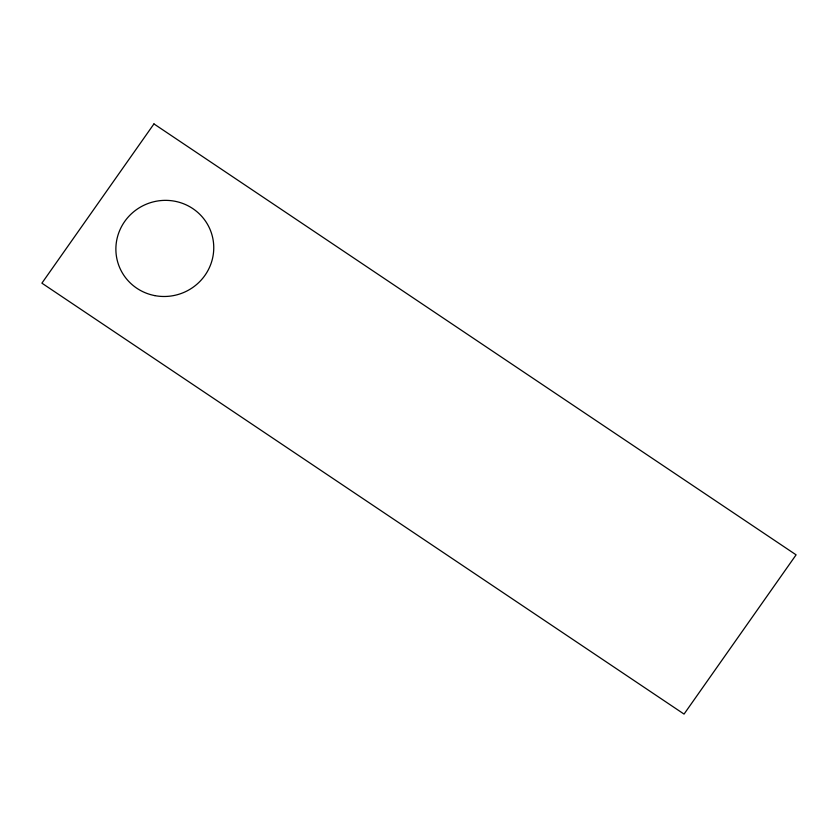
<?xml version="1.0" encoding="UTF-8"?>
<svg xmlns="http://www.w3.org/2000/svg" width="838" height="838" viewBox="0 0 838 838"><rect width="100%" height="100%" fill="white"/><g stroke="black" fill="none" stroke-linecap="round" stroke-linejoin="round"><path stroke-width="1.26" d="M153.951 123.909L41.9 283.16L684.049 714.091L796.1 554.84L153.951 123.909M154.862 295.625A49.065 47.944 -19.4 0 0 211.291 232.692A49.065 47.944 -19.4 0 0 128.287 216.958A49.065 47.944 -19.4 0 0 154.862 295.625"/></g></svg>
